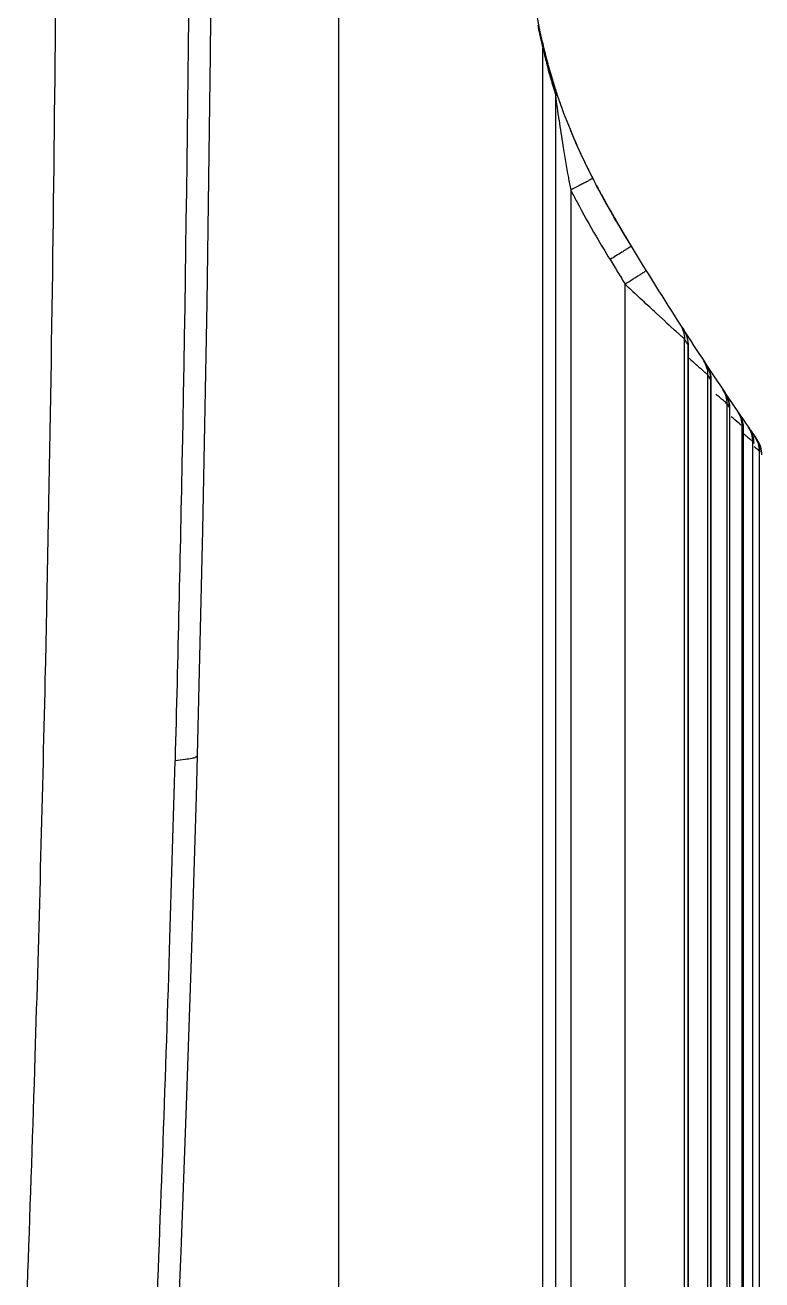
# Model space of a CAD drawing. Header units: millimetres. Extents: x -73584 to -37571, y -61249 to -50748.
# Drawn here: x -48246.65 to -48232.33, y -55144.79 to -55120.41 of the extents above; entities that cross this region are included whole.
import ezdxf

# ---------------------------------------------------------------- set-up
doc = ezdxf.new("R2010")
doc.units = ezdxf.units.MM
doc.header["$LTSCALE"] = 200
doc.layers.add('DIM', color=3, linetype='Continuous')
doc.layers.add('SOLID_1', color=7, linetype='Continuous')

# ---------------------------------------------------------------- blocks, each defined once
blk = doc.blocks.new('5569')
at = {"color": 7, "linetype": 'Continuous'}
for p, q in [((-46009.902, -54839.229), (-46009.902, -55029.304)), ((-46005.93, -55032.09), (-46005.93, -54944.413)), ((-46005.675, -55032.13), (-46005.675, -54945.342)), ((-46005.387, -54947.176), (-46005.387, -55032.13)), ((-46004.815, -54947.222), (-46004.768, -54947.308)), ((-46004.768, -54947.308), (-46004.704, -54947.425)), ((-46004.704, -54947.425), (-46004.657, -54947.51)), ((-46004.256, -54948.198), (-46004.213, -54948.267)), ((-46004.623, -54948.527), (-46004.526, -54948.687)), ((-46004.379, -54948.925), (-46004.33, -54949.005)), ((-46004.33, -55032.804), (-46004.33, -54949.005)), ((-46003.554, -54949.727), (-46003.718, -54949.575)), ((-46003.254, -54949.801), (-46003.185, -54949.908)), ((-46003.177, -55033.845), (-46003.177, -54950.071)), ((-46003.111, -54950.174), (-46003.177, -54950.071)), ((-46003.111, -54950.174), (-46003.111, -55034.161)), ((-46003.111, -54950.174), (-46003.105, -54950.179)), ((-46003.109, -54950.121), (-46003.106, -54950.179)), ((-46003.105, -54950.179), (-46003.105, -55034.166)), ((-46002.749, -54950.577), (-46002.748, -54950.578)), ((-46002.746, -54950.581), (-46002.707, -54950.652)), ((-46002.72, -55034.409), (-46002.72, -54950.773)), ((-46002.668, -54950.852), (-46002.72, -54950.773)), ((-46002.668, -54950.852), (-46002.668, -55034.441)), ((-46002.664, -54950.856), (-46002.668, -54950.852)), ((-46002.664, -54950.855), (-46002.664, -54950.856)), ((-46002.664, -54950.856), (-46002.664, -55034.448)), ((-46002.389, -54951.117), (-46002.389, -54951.117)), ((-46002.347, -55034.644), (-46002.347, -54951.333)), ((-46002.305, -54951.396), (-46002.347, -54951.333)), ((-46002.305, -54951.396), (-46002.305, -55034.567)), ((-46002.305, -54951.396), (-46002.302, -54951.398)), ((-46002.302, -54951.398), (-46002.302, -55034.569)), ((-46002.302, -54951.398), (-46002.302, -54951.398)), ((-46002.124, -54951.507), (-46002.125, -54951.507)), ((-46002.123, -54951.508), (-46002.082, -54951.581)), ((-46002.055, -55034.726), (-46002.055, -54951.763)), ((-46002.038, -54951.789), (-46002.055, -54951.763)), ((-46002.038, -54951.789), (-46002.038, -55034.696)), ((-46002.038, -54951.789), (-46002.037, -54951.79)), ((-46002.037, -54951.79), (-46002.037, -55034.696)), ((-46002.037, -54951.79), (-46002.037, -54951.79)), ((-46001.934, -54951.785), (-46001.913, -54951.815)), ((-46001.807, -54951.968), (-46001.797, -54951.983)), ((-46001.846, -55034.961), (-46001.846, -54952.069)), ((-46001.718, -55034.941), (-46001.718, -54952.258))]:
    blk.add_line(p, q, dxfattribs=at)
for points in [[(-46003.185, -54949.908), (-46003.148, -54949.976), (-46003.123, -54950.049), (-46003.109, -54950.121)], [(-46002.707, -54950.652), (-46002.68, -54950.727), (-46002.666, -54950.803), (-46002.663, -54950.855)], [(-46002.387, -54951.119), (-46002.347, -54951.192), (-46002.319, -54951.268)], [(-46002.319, -54951.268), (-46002.305, -54951.345), (-46002.302, -54951.398)], [(-46002.082, -54951.581), (-46002.054, -54951.658), (-46002.039, -54951.736), (-46002.036, -54951.79)]]:
    blk.add_lwpolyline(points, dxfattribs=at)
for centre, radius, start, end in [((-45994.969, -54941.731), 11.284, 191.45, 193.2456), ((-45997.702, -54942.368), 8.478, 193.2911, 193.9598), ((-45995.982, -54942.056), 10.207, 192.7187, 193.0521), ((-45995.984, -54942.056), 10.205, 192.7231, 193.2786), ((-45995.987, -54942.057), 10.202, 193.0522, 193.2772), ((-45995.95, -54942.048), 10.24, 193.2808, 195.822), ((-45995.987, -54942.057), 10.201, 193.2772, 193.6009), ((-45995.482, -54942.046), 10.712, 192.7677, 194.3902), ((-45995.985, -54942.056), 10.204, 193.6009, 193.8182), ((-45995.979, -54942.055), 10.209, 193.8182, 194.1078), ((-45995.971, -54942.053), 10.218, 194.1078, 194.3424), ((-45995.959, -54942.05), 10.23, 194.3424, 194.6172), ((-45995.945, -54942.046), 10.245, 194.6172, 194.8504), ((-45995.647, -54942.085), 10.543, 194.4062, 195.4252), ((-45995.926, -54942.041), 10.264, 194.8504, 195.1643), ((-45995.907, -54942.036), 10.284, 195.1642, 195.3427), ((-45995.878, -54942.028), 10.315, 195.3429, 195.8186), ((-45995.055, -54941.922), 11.157, 195.4242, 195.8855), ((-45995.725, -54941.984), 10.473, 195.8228, 197.8169), ((-45995.834, -54942.016), 10.36, 195.8185, 196.1724), ((-45995.349, -54942.007), 10.851, 195.8804, 197.5795), ((-45995.806, -54942.008), 10.389, 196.1723, 196.2979), ((-45995.784, -54942.001), 10.412, 196.2979, 196.5175), ((-45995.76, -54941.994), 10.437, 196.5175, 196.6653), ((-45995.737, -54941.987), 10.462, 196.6653, 196.8537), ((-45995.712, -54941.979), 10.488, 196.8537, 197.0087), ((-45995.687, -54941.972), 10.514, 197.0087, 197.1811), ((-45995.66, -54941.964), 10.541, 197.1811, 197.3387), ((-45995.634, -54941.955), 10.569, 197.3387, 197.5004), ((-45995.607, -54941.947), 10.598, 197.5004, 197.66), ((-45995.497, -54941.912), 10.712, 197.8126, 198.5256), ((-45994.963, -54941.885), 11.256, 197.5776, 197.8843), ((-45995.202, -54941.811), 11.024, 199.3907, 199.6135), ((-45981.922, -54942.5), 23.923, 187.979, 189.1661), ((-45995.183, -54941.799), 11.046, 202.4118, 203.2424), ((-45995.12, -54941.772), 11.115, 202.8914, 203.1844), ((-45995.105, -54941.766), 11.131, 202.8947, 203.263), ((-45977.085, -54941.768), 28.814, 189.069, 190.3256), ((-45994.87, -54941.665), 11.387, 203.243, 204.0505), ((-45994.957, -54941.702), 11.292, 203.2631, 203.6563), ((-45994.568, -54941.53), 11.718, 204.1367, 204.2913), ((-45994.425, -54941.466), 11.875, 204.2916, 204.5886), ((-45994.204, -54941.364), 12.118, 204.5888, 204.9265), ((-45993.743, -54941.149), 12.627, 204.9181, 205.7315), ((-45992.965, -54940.774), 13.491, 205.7314, 206.4741), ((-45992.927, -54940.756), 13.533, 205.983, 206.2915), ((-45992.33, -54940.46), 14.199, 206.2863, 206.9655), ((-45992.579, -54940.584), 13.92, 206.2914, 206.5702), ((-45978.691, -54942.039), 27.186, 190.3706, 190.8914), ((-45991.612, -54940.095), 15.004, 206.9626, 207.309), ((-45990.818, -54939.685), 15.897, 207.3118, 207.9328), ((-45990.551, -54939.557), 16.678, 207.1815, 208.0525), ((-45989.97, -54939.236), 16.858, 207.9298, 208.2229), ((-45988.9, -54938.66), 18.072, 208.2277, 208.9148), ((-45989.361, -54938.909), 17.549, 208.3023, 208.4329), ((-45989.046, -54938.738), 17.907, 208.433, 208.5847), ((-45988.698, -54938.549), 18.303, 208.5847, 208.7311), ((-45987.445, -54937.881), 20.208, 208.1049, 210.297), ((-45988.127, -54938.235), 18.955, 208.7321, 209.0446), ((-45987.334, -54937.796), 19.861, 208.913, 209.4524), ((-45987.191, -54937.715), 20.026, 209.0452, 209.4213), ((-45986.836, -54937.516), 20.432, 209.2578, 209.4512), ((-45986.706, -54937.442), 20.582, 209.2744, 209.5217), ((-45986.64, -54937.405), 20.658, 209.3122, 209.5274), ((-45986.243, -54937.181), 21.113, 209.4203, 209.6741), ((-45986.222, -54937.169), 21.137, 209.4491, 209.6582), ((-45986.098, -54937.099), 21.279, 209.4519, 209.7327), ((-45986.05, -54937.072), 21.335, 209.5271, 209.6873), ((-45986.017, -54937.053), 21.373, 209.5488, 209.6861), ((-45984.754, -54936.331), 22.828, 209.6639, 210.2993), ((-45985.426, -54936.715), 22.054, 209.6866, 209.9008), ((-45985.217, -54936.596), 22.295, 209.712, 209.9952), ((-45985.233, -54936.605), 22.276, 209.7324, 209.9656), ((-45985.288, -54936.637), 22.212, 209.7354, 209.931), ((-45984.413, -54936.132), 23.222, 209.9655, 210.1801), ((-45983.955, -54935.867), 23.752, 209.9964, 210.3847), ((-45983.857, -54935.809), 23.866, 210.1054, 210.3251), ((-45983.744, -54935.743), 23.997, 210.1447, 210.3421), ((-45983.41, -54935.548), 24.383, 210.1807, 210.4686), ((-45982.305, -54934.9), 25.664, 210.2985, 210.8566), ((-45982.949, -54935.278), 24.918, 210.3251, 210.5411), ((-45983.059, -54935.343), 24.79, 210.3341, 210.481), ((-45982.356, -54934.93), 25.605, 210.3449, 210.7878), ((-45982.175, -54934.822), 25.816, 210.4685, 210.7434), ((-45982.311, -54934.902), 25.658, 210.4813, 210.6715), ((-45982.011, -54934.725), 26.006, 210.541, 210.7412), ((-45981.088, -54934.176), 27.08, 210.6447, 211.0176), ((-45981.047, -54934.152), 27.128, 210.6729, 211.0057), ((-45981.066, -54934.163), 27.106, 210.7412, 210.9301), ((-45980.849, -54934.033), 27.359, 210.7434, 211.0131), ((-45980.314, -54933.713), 27.982, 210.7872, 211.1736), ((-45979.696, -54933.342), 28.703, 210.8555, 211.3315), ((-45980.994, -54934.13), 27.67, 210.2658, 211.3544), ((-45980.238, -54933.667), 28.071, 210.9297, 211.0575), ((-45979.254, -54933.074), 29.22, 211.0137, 211.3292), ((-45940.803, -54909.671), 74.233, 211.32737, 212.7234), ((-45940.785, -54909.671), 74.733, 211.47062, 211.6855), ((-45997.104, -54941.583), 10.358, 225.7664, 226.4002), ((-45993.737, -54938.04), 15.246, 226.421, 227.1264), ((-45975.823, -54919.757), 40.832, 227.2223, 227.492), ((-45940.803, -54909.671), 74.233, 212.80211, 213.93937), ((-46003.591, -54950.163), 0.479, 25.4695, 32.7967), ((-45975.57, -54919.942), 41.081, 227.9447, 228.2094), ((-46003.158, -54950.847), 0.49, 25.6986, 33.4319), ((-46002.799, -54951.393), 0.494, 25.8031, 33.9332), ((-45940.803, -54909.671), 74.233, 213.96182, 214.56323), ((-46002.799, -54951.393), 0.495, 16.8057, 25.7898), ((-46002.803, -54951.393), 0.498, 0.04, 16.7477), ((-46002.535, -54951.787), 0.497, 25.886, 34.2969), ((-46002.535, -54951.787), 0.497, 16.4679, 25.8725), ((-46002.536, -54951.787), 0.498, 9.8049, 16.4538), ((-46002.536, -54951.787), 0.498, 359.8081, 9.7908), ((-45940.803, -54909.671), 74.233, 214.60948, 214.73475), ((-45940.803, -54909.671), 74.233, 214.74092, 214.79644), ((-46002.172, -54952.319), 0.5, 0, 34.7964)]:
    blk.add_arc(centre, radius, start, end, dxfattribs=at)
for points, knots in [([(-46005.938, -54944.304), (-46006.184, -54943.213), (-46006.288, -54939.829), (-46006.315, -54936.586), (-46006.315, -54934.266)], [0, 0, 0, 0, 0.284892, 1, 1, 1, 1]), ([(-46005.613, -54945.82), (-46005.624, -54945.738), (-46005.644, -54945.578), (-46005.668, -54945.419), (-46005.675, -54945.342)], [0, 0, 0, 0, 0.51771, 1, 1, 1, 1]), ([(-46005.655, -54945.315), (-46005.623, -54945.411), (-46005.447, -54945.912), (-46005.218, -54946.444), (-46004.96, -54946.948)], [0, 0, 0, 0, 0.192822, 1, 1, 1, 1]), ([(-46004.96, -54946.948), (-46004.959, -54946.95), (-46004.976, -54946.955), (-46004.991, -54946.969), (-46005.034, -54946.99), (-46005.086, -54947.02), (-46005.154, -54947.055), (-46005.255, -54947.108), (-46005.334, -54947.149), (-46005.387, -54947.176)], [0, 0, 0, 0, 0.017001, 0.070199, 0.162692, 0.291349, 0.450404, 0.629212, 1, 1, 1, 1]), ([(-46004.213, -54948.267), (-46004.212, -54948.27), (-46004.229, -54948.276), (-46004.243, -54948.291), (-46004.283, -54948.314), (-46004.31, -54948.333), (-46004.326, -54948.343)], [0, 0, 0, 0, 0.065284, 0.255877, 0.568643, 1, 1, 1, 1]), ([(-46004.326, -54948.343), (-46004.348, -54948.357), (-46004.447, -54948.419), (-46004.546, -54948.48), (-46004.623, -54948.527)], [0, 0, 0, 0, 0.220225, 1, 1, 1, 1]), ([(-46003.922, -54948.742), (-46003.921, -54948.744), (-46003.939, -54948.751), (-46003.953, -54948.767), (-46003.994, -54948.791), (-46004.043, -54948.824), (-46004.106, -54948.865), (-46004.203, -54948.926), (-46004.279, -54948.973), (-46004.33, -54949.005)], [0, 0, 0, 0, 0.019037, 0.074608, 0.165775, 0.291472, 0.448777, 0.627395, 1, 1, 1, 1]), ([(-46003.718, -54949.575), (-46003.75, -54949.546), (-46003.88, -54949.425), (-46004.012, -54949.305), (-46004.111, -54949.213)], [0, 0, 0, 0, 0.240916, 1, 1, 1, 1]), ([(-46003.299, -54949.96), (-46003.308, -54949.952), (-46003.346, -54949.918), (-46003.383, -54949.884), (-46003.412, -54949.857)], [0, 0, 0, 0, 0.226339, 1, 1, 1, 1]), ([(-46003.177, -54950.071), (-46003.19, -54950.056), (-46003.232, -54950.02), (-46003.273, -54949.983), (-46003.299, -54949.96)], [0, 0, 0, 0, 0.357094, 1, 1, 1, 1]), ([(-46002.836, -54950.67), (-46002.844, -54950.663), (-46002.882, -54950.63), (-46002.919, -54950.597), (-46002.947, -54950.571)], [0, 0, 0, 0, 0.225071, 1, 1, 1, 1]), ([(-46002.72, -54950.773), (-46002.731, -54950.76), (-46002.772, -54950.727), (-46002.81, -54950.693), (-46002.836, -54950.67)], [0, 0, 0, 0, 0.345877, 1, 1, 1, 1]), ([(-46002.457, -54951.237), (-46002.466, -54951.23), (-46002.502, -54951.198), (-46002.539, -54951.166), (-46002.568, -54951.141)], [0, 0, 0, 0, 0.223795, 1, 1, 1, 1]), ([(-46002.347, -54951.333), (-46002.357, -54951.321), (-46002.396, -54951.29), (-46002.433, -54951.258), (-46002.457, -54951.237)], [0, 0, 0, 0, 0.33362, 1, 1, 1, 1]), ([(-46002.055, -54951.763), (-46002.061, -54951.756), (-46002.085, -54951.737), (-46002.156, -54951.677), (-46002.22, -54951.622), (-46002.269, -54951.58)], [0, 0, 0, 0, 0.102916, 0.31106, 1, 1, 1, 1]), ([(-46001.846, -54952.069), (-46001.85, -54952.062), (-46001.871, -54952.047), (-46001.908, -54952.015), (-46001.966, -54951.967), (-46002.01, -54951.93), (-46002.035, -54951.909)], [0, 0, 0, 0, 0.094053, 0.298749, 0.604659, 1, 1, 1, 1]), ([(-46001.718, -54952.253), (-46001.72, -54952.249), (-46001.731, -54952.241), (-46001.765, -54952.211), (-46001.798, -54952.185), (-46001.823, -54952.165)], [0, 0, 0, 0, 0.087109, 0.287089, 1, 1, 1, 1])]:
    blk.add_open_spline(points, degree=3, knots=knots, dxfattribs=at)
for points in [[(-46005.938, -54944.303), (-46005.93, -54944.339), (-46005.927, -54944.376), (-46005.93, -54944.413)], [(-46005.802, -54944.84), (-46005.789, -54944.884), (-46005.784, -54944.93), (-46005.786, -54944.976)], [(-46005.696, -54945.189), (-46005.68, -54945.238), (-46005.673, -54945.29), (-46005.675, -54945.342)], [(-46004.464, -54947.848), (-46004.656, -54947.52), (-46004.819, -54947.223), (-46004.96, -54946.948)], [(-46003.254, -54949.801), (-46003.204, -54949.879), (-46003.176, -54949.977), (-46003.177, -54950.071)], [(-46003.159, -54949.956), (-46003.127, -54950.023), (-46003.11, -54950.1), (-46003.111, -54950.174)], [(-46002.72, -54950.769), (-46002.72, -54950.675), (-46002.749, -54950.577), (-46002.8, -54950.498)], [(-46002.668, -54950.847), (-46002.668, -54950.774), (-46002.685, -54950.7), (-46002.716, -54950.634)], [(-46002.347, -54951.33), (-46002.347, -54951.234), (-46002.377, -54951.134), (-46002.431, -54951.054)], [(-46002.055, -54951.763), (-46002.055, -54951.665), (-46002.086, -54951.563), (-46002.142, -54951.482)], [(-46001.846, -54952.069), (-46001.846, -54951.97), (-46001.878, -54951.866), (-46001.934, -54951.785)], [(-46001.825, -54952.099), (-46001.825, -54952), (-46001.857, -54951.896), (-46001.913, -54951.815)], [(-46001.718, -54952.253), (-46001.718, -54952.153), (-46001.751, -54952.05), (-46001.807, -54951.968)], [(-46001.708, -54952.268), (-46001.708, -54952.168), (-46001.74, -54952.065), (-46001.797, -54951.983)]]:
    blk.add_open_spline(points, degree=3, dxfattribs=at)
at = {"layer": 'SOLID_1', "color": 7, "linetype": 'Continuous'}
for points in [[(-46012.337, -54934.266), (-46012.35, -54939.34), (-46012.392, -54944.549), (-46012.456, -54949.366), (-46012.539, -54953.782), (-46012.645, -54958.166)], [(-46012.645, -54958.166), (-46012.667, -54958.961), (-46012.761, -54962.106), (-46012.857, -54964.964), (-46012.963, -54967.8), (-46013.025, -54969.338)]]:
    blk.add_lwpolyline(points, dxfattribs=at)
for centre, radius, start, end in [((-46802.292, -54937.315), 789.495, 358.228925, 358.479217), ((-46772.043, -54938.26), 759.232, 357.632133, 358.229651)]:
    blk.add_arc(centre, radius, start, end, dxfattribs=at)
for points, knots in [([(-46012.77, -54934.266), (-46012.77, -54940.266), (-46012.839, -54948.268), (-46013.022, -54956.267), (-46013.075, -54958.268)], [0, 0, 0, 0, 0.749861, 1, 1, 1, 1]), ([(-46015.792, -54964.012), (-46015.716, -54961.572), (-46015.456, -54951.802), (-46015.357, -54942.028), (-46015.355, -54934.697)], [0, 0, 0, 0, 0.249828, 1, 1, 1, 1]), ([(-46012.645, -54958.167), (-46012.645, -54958.18), (-46012.685, -54958.209), (-46012.764, -54958.224), (-46012.902, -54958.245), (-46013.01, -54958.259), (-46013.075, -54958.268)], [0, 0, 0, 0, 0.087338, 0.267561, 0.564973, 1, 1, 1, 1]), ([(-46015.989, -54969.627), (-46015.97, -54969.156), (-46015.899, -54967.285), (-46015.835, -54965.413), (-46015.792, -54964.012)], [0, 0, 0, 0, 0.25143, 1, 1, 1, 1])]:
    blk.add_open_spline(points, degree=3, knots=knots, dxfattribs=at)
blk = doc.blocks.new('*U670')
at = {"layer": 'DIM', "color": 3}
blk.add_blockref('5569', (46037.067, 54931.016), dxfattribs=at)
blk = doc.blocks.new('*U671')
at = {"layer": 'DIM', "color": 0, "linetype": 'ByBlock', "lineweight": -2, "transparency": 16777216}
blk.add_blockref('*U670', (0, 0), dxfattribs=at)

msp = doc.modelspace()

# ---------------------------------------------------------------- block references
at = {"layer": 'DIM', "color": 3}
msp.add_blockref('*U671', (-48267.725, -55107.458), dxfattribs=at)

doc.saveas('drawing.dxf')
